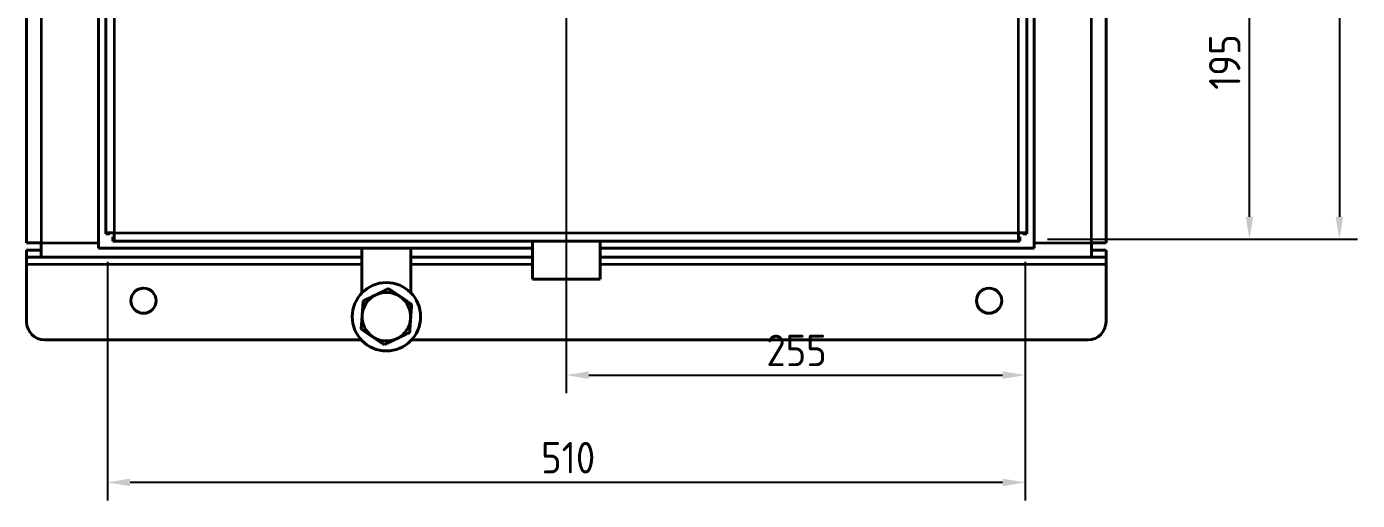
# Model space of a CAD drawing. Header units: millimetres. Extents: x 0 to 4205, y 0 to 2970.
# Drawn here: x 542 to 1281, y 2095 to 2358 of the extents above; entities that cross this region are included whole.
import ezdxf

# ---------------------------------------------------------------- set-up
doc = ezdxf.new("R2010")
doc.units = ezdxf.units.MM
doc.header["$LTSCALE"] = 5
for name, color, linetype, lineweight in [('가시적인 것(ISO)', 3, 'Continuous', 40), ('가시적인 좁은 것(ISO)', 3, 'Continuous', 35), ('치수(ISO)', 2, 'Continuous', 25)]:
    doc.layers.add(name, color=color, linetype=linetype, lineweight=lineweight)
doc.styles.add('치수 텍스트_PSTEK_POSCO', font='isocp.shx')
doc.dimstyles.new('치수_PSTEK_POSCO', dxfattribs={"dimscale": 5, "dimtxt": 3.5, "dimasz": 2.5, "dimexe": 2, "dimexo": 2.5, "dimgap": 1, "dimtad": 1, "dimrnd": 1e-08, "dimdsep": 46, "dimtxsty": '치수 텍스트_PSTEK_POSCO', "dimcen": 0.09, "dimdle": 10, "dimclrd": 7, "dimclre": 7, "dimclrt": 2, "dimadec": 1, "dimazin": 2, "dimtfac": 1, "dimtmove": 0, "dimatfit": 3, "dimfxl": 0, "dimtolj": 1, "dimlwd": -1, "dimlwe": -1, "dimarcsym": 0})

# ---------------------------------------------------------------- blocks, each defined once
blk = doc.blocks.new('*D33')
at = {"layer": 'Defpoints', "color": 0, "transparency": 16777216}
for p in [(841.59, 2387.62), (1096.59, 2239.87), (1096.59, 2164.28)]:
    blk.add_point(p, dxfattribs=at)
at = {"layer": '치수(ISO)', "color": 7, "transparency": 16777216}
for p, q in [((841.59, 2375.12), (841.59, 2154.28)), ((1096.59, 2227.37), (1096.59, 2154.28)), ((854.09, 2164.28), (1084.09, 2164.28))]:
    blk.add_line(p, q, dxfattribs=at)
for points in [[(854.09, 2166.36), (854.09, 2162.19), (841.59, 2164.28)], [(1084.09, 2166.36), (1084.09, 2162.19), (1096.59, 2164.28)]]:
    blk.add_solid(points, dxfattribs=at)
at = {"layer": '치수(ISO)', "color": 2, "transparency": 16777216, "insert": (952.75, 2178.03), "char_height": 17.5, "attachment_point": 4, "style": '치수 텍스트_PSTEK_POSCO'}
blk.add_mtext('\\A1;255', dxfattribs=at)
blk = doc.blocks.new('*D34')
at = {"layer": 'Defpoints', "color": 0, "transparency": 16777216}
for p in [(888.84, 2434.87), (1221.33, 2434.87), (1096.59, 2239.87)]:
    blk.add_point(p, dxfattribs=at)
at = {"layer": '치수(ISO)', "color": 7, "transparency": 16777216}
for p, q in [((901.34, 2434.87), (1231.33, 2434.87)), ((1221.33, 2252.37), (1221.33, 2422.37)), ((1109.09, 2239.87), (1231.33, 2239.87))]:
    blk.add_line(p, q, dxfattribs=at)
for points in [[(1219.24, 2422.37), (1223.41, 2422.37), (1221.33, 2434.87)], [(1219.24, 2252.37), (1223.41, 2252.37), (1221.33, 2239.87)]]:
    blk.add_solid(points, dxfattribs=at)
at = {"layer": '치수(ISO)', "color": 2, "transparency": 16777216, "insert": (1207.58, 2322.97), "char_height": 17.5, "attachment_point": 4, "rotation": 90, "style": '치수 텍스트_PSTEK_POSCO'}
blk.add_mtext('\\A1;195', dxfattribs=at)
blk = doc.blocks.new('*D38')
at = {"layer": 'Defpoints', "color": 0, "transparency": 16777216}
for p in [(586.59, 2239.87), (1096.59, 2239.87), (586.59, 2104.61)]:
    blk.add_point(p, dxfattribs=at)
at = {"layer": '치수(ISO)', "color": 7, "transparency": 16777216}
for p, q in [((586.59, 2227.37), (586.59, 2094.61)), ((1096.59, 2227.37), (1096.59, 2094.61)), ((1084.09, 2104.61), (599.09, 2104.61))]:
    blk.add_line(p, q, dxfattribs=at)
for points in [[(599.09, 2106.69), (599.09, 2102.52), (586.59, 2104.61)], [(1084.09, 2106.69), (1084.09, 2102.52), (1096.59, 2104.61)]]:
    blk.add_solid(points, dxfattribs=at)
at = {"layer": '치수(ISO)', "color": 2, "transparency": 16777216, "insert": (827.58, 2118.36), "char_height": 17.5, "attachment_point": 4, "style": '치수 텍스트_PSTEK_POSCO'}
blk.add_mtext('\\A1;510', dxfattribs=at)
blk = doc.blocks.new('*D39')
at = {"layer": 'Defpoints', "color": 0, "transparency": 16777216}
for p in [(1096.59, 2719.87), (1096.59, 2239.87), (1271.31, 2239.87)]:
    blk.add_point(p, dxfattribs=at)
at = {"layer": '치수(ISO)', "color": 7, "transparency": 16777216}
for p, q in [((1109.09, 2719.87), (1281.31, 2719.87)), ((1271.31, 2707.37), (1271.31, 2252.37)), ((1109.09, 2239.87), (1281.31, 2239.87))]:
    blk.add_line(p, q, dxfattribs=at)
for points in [[(1269.23, 2707.37), (1273.4, 2707.37), (1271.31, 2719.87)], [(1269.23, 2252.37), (1273.4, 2252.37), (1271.31, 2239.87)]]:
    blk.add_solid(points, dxfattribs=at)
at = {"layer": '치수(ISO)', "color": 2, "transparency": 16777216, "insert": (1257.56, 2463.23), "char_height": 17.5, "attachment_point": 4, "rotation": 90, "style": '치수 텍스트_PSTEK_POSCO'}
blk.add_mtext('\\A1;480', dxfattribs=at)

msp = doc.modelspace()

# ---------------------------------------------------------------- linework, layer by layer
at = {"layer": '가시적인 것(ISO)'}
for p, q in [((585.588, 2243.466), (585.588, 2716.266)), ((1097.588, 2716.266), (1097.588, 2243.466)), ((581.588, 2234.866), (581.588, 2477.366)), ((541.588, 2237.866), (541.588, 2456.429)), ((1141.588, 2456.429), (1141.588, 2237.866)), ((1101.588, 2385.366), (1101.588, 2234.866)), ((585.588, 2243.466), (590.188, 2243.466)), ((585.588, 2243.466), (585.588, 2242.792)), ((587.888, 2242.792), (585.588, 2242.792)), ((587.888, 2243.466), (587.888, 2242.792)), ((589.588, 2242.866), (589.588, 2243.466)), ((590.188, 2242.866), (589.588, 2242.866)), ((590.188, 2243.466), (590.188, 2238.866)), ((1092.988, 2243.466), (1097.588, 2243.466)), ((1092.988, 2238.866), (1092.988, 2243.466)), ((1093.588, 2242.866), (1092.988, 2242.866)), ((1093.588, 2243.466), (1093.588, 2242.866)), ((1095.288, 2243.466), (1095.288, 2242.792)), ((1095.288, 2242.792), (1097.588, 2242.792)), ((1097.588, 2242.792), (1097.588, 2243.466)), ((541.588, 2237.866), (549.588, 2237.866)), ((549.588, 2229.866), (549.588, 2237.866)), ((822.838, 2234.866), (581.588, 2234.866)), ((590.188, 2241.166), (589.515, 2241.166)), ((589.515, 2241.166), (589.515, 2238.866)), ((589.515, 2238.866), (590.188, 2238.866)), ((1092.988, 2238.866), (590.188, 2238.866)), ((727.988, 2234.866), (727.988, 2210.034)), ((755.188, 2210.034), (755.188, 2234.866)), ((822.838, 2238.866), (822.838, 2217.566)), ((860.338, 2238.866), (860.338, 2217.566)), ((1101.588, 2234.866), (860.338, 2234.866)), ((1092.988, 2241.166), (1093.662, 2241.166)), ((1092.988, 2238.866), (1093.662, 2238.866)), ((1093.662, 2241.166), (1093.662, 2238.866)), ((1133.588, 2237.866), (1141.588, 2237.866)), ((1133.588, 2237.866), (1133.588, 2229.866)), ((541.588, 2229.866), (541.588, 2233.866)), ((541.588, 2233.866), (549.588, 2233.866)), ((541.588, 2225.866), (541.588, 2229.866)), ((549.588, 2229.866), (541.588, 2229.866)), ((727.988, 2229.866), (549.588, 2229.866)), ((822.838, 2229.866), (755.188, 2229.866)), ((1133.588, 2229.866), (860.338, 2229.866)), ((1133.588, 2233.866), (1141.588, 2233.866)), ((1141.588, 2229.866), (1133.588, 2229.866)), ((1141.588, 2233.866), (1141.588, 2229.866)), ((1141.588, 2225.866), (1141.588, 2229.866)), ((541.588, 2193.866), (541.588, 2225.866)), ((1141.588, 2193.866), (1141.588, 2225.866)), ((822.838, 2217.566), (860.338, 2217.566)), ((551.588, 2183.866), (727.639, 2183.866)), ((755.538, 2183.866), (1131.588, 2183.866))]:
    msp.add_line(p, q, dxfattribs=at)
for centre, radius in [((606.588, 2205.666), 7), ((741.588, 2196.766), 19), ((1076.588, 2205.666), 7)]:
    msp.add_circle(centre, radius, dxfattribs=at)
for centre, radius, start, end in [((741.588, 2196.766), 13.5, 115.912277, 175.912277), ((741.588, 2196.766), 13.5, 55.912277, 115.912277), ((741.588, 2196.766), 13.5, 355.912277, 55.912277), ((741.588, 2196.766), 13.5, 175.912277, 235.912277), ((551.588, 2193.866), 10, 180, 270), ((741.588, 2196.766), 13.5, 295.912277, 355.912277), ((1131.588, 2193.866), 10, 270, 0), ((741.588, 2196.766), 13.5, 235.912277, 295.912277)]:
    msp.add_arc(centre, radius, start, end, dxfattribs=at)
for points, weights in [([(742.699, 2212.315), (738.942, 2210.49), (735.689, 2208.909)], [1.10017793758, 1.08870427445, 1]), ([(749.154, 2207.947), (746.159, 2209.974), (742.699, 2212.315)], [1, 1.08870427445, 1.10017793758]), ([(728.678, 2205.503), (728.38, 2201.337), (728.123, 2197.728)], [1.10017793758, 1.08870427445, 1]), ([(735.689, 2208.909), (732.435, 2207.328), (728.678, 2205.503)], [1, 1.08870427445, 1.10017793758]), ([(755.609, 2203.578), (752.15, 2205.919), (749.154, 2207.947)], [1.10017793758, 1.08870427445, 1]), ([(728.123, 2197.728), (727.865, 2194.12), (727.567, 2189.954)], [1, 1.08870427445, 1.10017793758]), ([(755.054, 2195.804), (755.312, 2199.412), (755.609, 2203.578)], [1, 1.08870427445, 1.10017793758]), ([(727.567, 2189.954), (731.026, 2187.613), (734.022, 2185.586)], [1.10017793758, 1.08870427445, 1]), ([(754.498, 2188.029), (754.796, 2192.196), (755.054, 2195.804)], [1.10017793758, 1.08870427445, 1]), ([(734.022, 2185.586), (737.018, 2183.558), (740.477, 2181.217)], [1, 1.08870427445, 1.10017793758]), ([(740.477, 2181.217), (744.234, 2183.043), (747.488, 2184.623)], [1.10017793758, 1.08870427445, 1]), ([(747.488, 2184.623), (750.741, 2186.204), (754.498, 2188.029)], [1, 1.08870427445, 1.10017793758])]:
    msp.add_rational_spline(points, weights, degree=2, dxfattribs=at)
at = {"layer": '가시적인 좁은 것(ISO)'}
for p, q in [((590.188, 2716.266), (590.188, 2243.466)), ((1092.988, 2243.466), (1092.988, 2716.266)), ((549.588, 2455.505), (549.588, 2237.866)), ((1133.588, 2237.866), (1133.588, 2455.505)), ((590.188, 2243.466), (1092.988, 2243.466)), ((549.588, 2237.866), (581.588, 2237.866)), ((1101.588, 2237.866), (1133.588, 2237.866)), ((727.988, 2225.866), (541.588, 2225.866)), ((822.838, 2225.866), (755.188, 2225.866)), ((1141.588, 2225.866), (860.338, 2225.866))]:
    msp.add_line(p, q, dxfattribs=at)

# ---------------------------------------------------------------- dimensions: what is measured, and where the dimension line sits
at = {"layer": '치수(ISO)', "color": 7}
for base, p1, p2, angle, picture, middle in [((1271.315, 2239.866), (1096.588, 2719.866), (1096.588, 2239.866), 90, '*D39', (1271.315, 2479.866)), ((1221.327, 2434.866), (1096.588, 2239.866), (888.838, 2434.866), 90, '*D34', (1221.327, 2337.366)), ((1096.588, 2164.275), (841.588, 2387.616), (1096.588, 2239.866), 180, '*D33', (969.088, 2164.275)), ((586.588, 2104.605), (1096.588, 2239.866), (586.588, 2239.866), 180, '*D38', (841.588, 2104.605))]:
    dim = msp.add_linear_dim(base=base, p1=p1, p2=p2, angle=angle, dimstyle='치수_PSTEK_POSCO', override={"dimdec": 2, "dimtp": 0, "dimtm": 0, "dimtdec": 2, "dimtofl": 0, "dimatfit": 1}, dxfattribs=at)
    dim.commit()
    dim.dimension.update_dxf_attribs({"geometry": picture, "text_midpoint": middle, "dimtype": 160})

doc.saveas('drawing.dxf')
